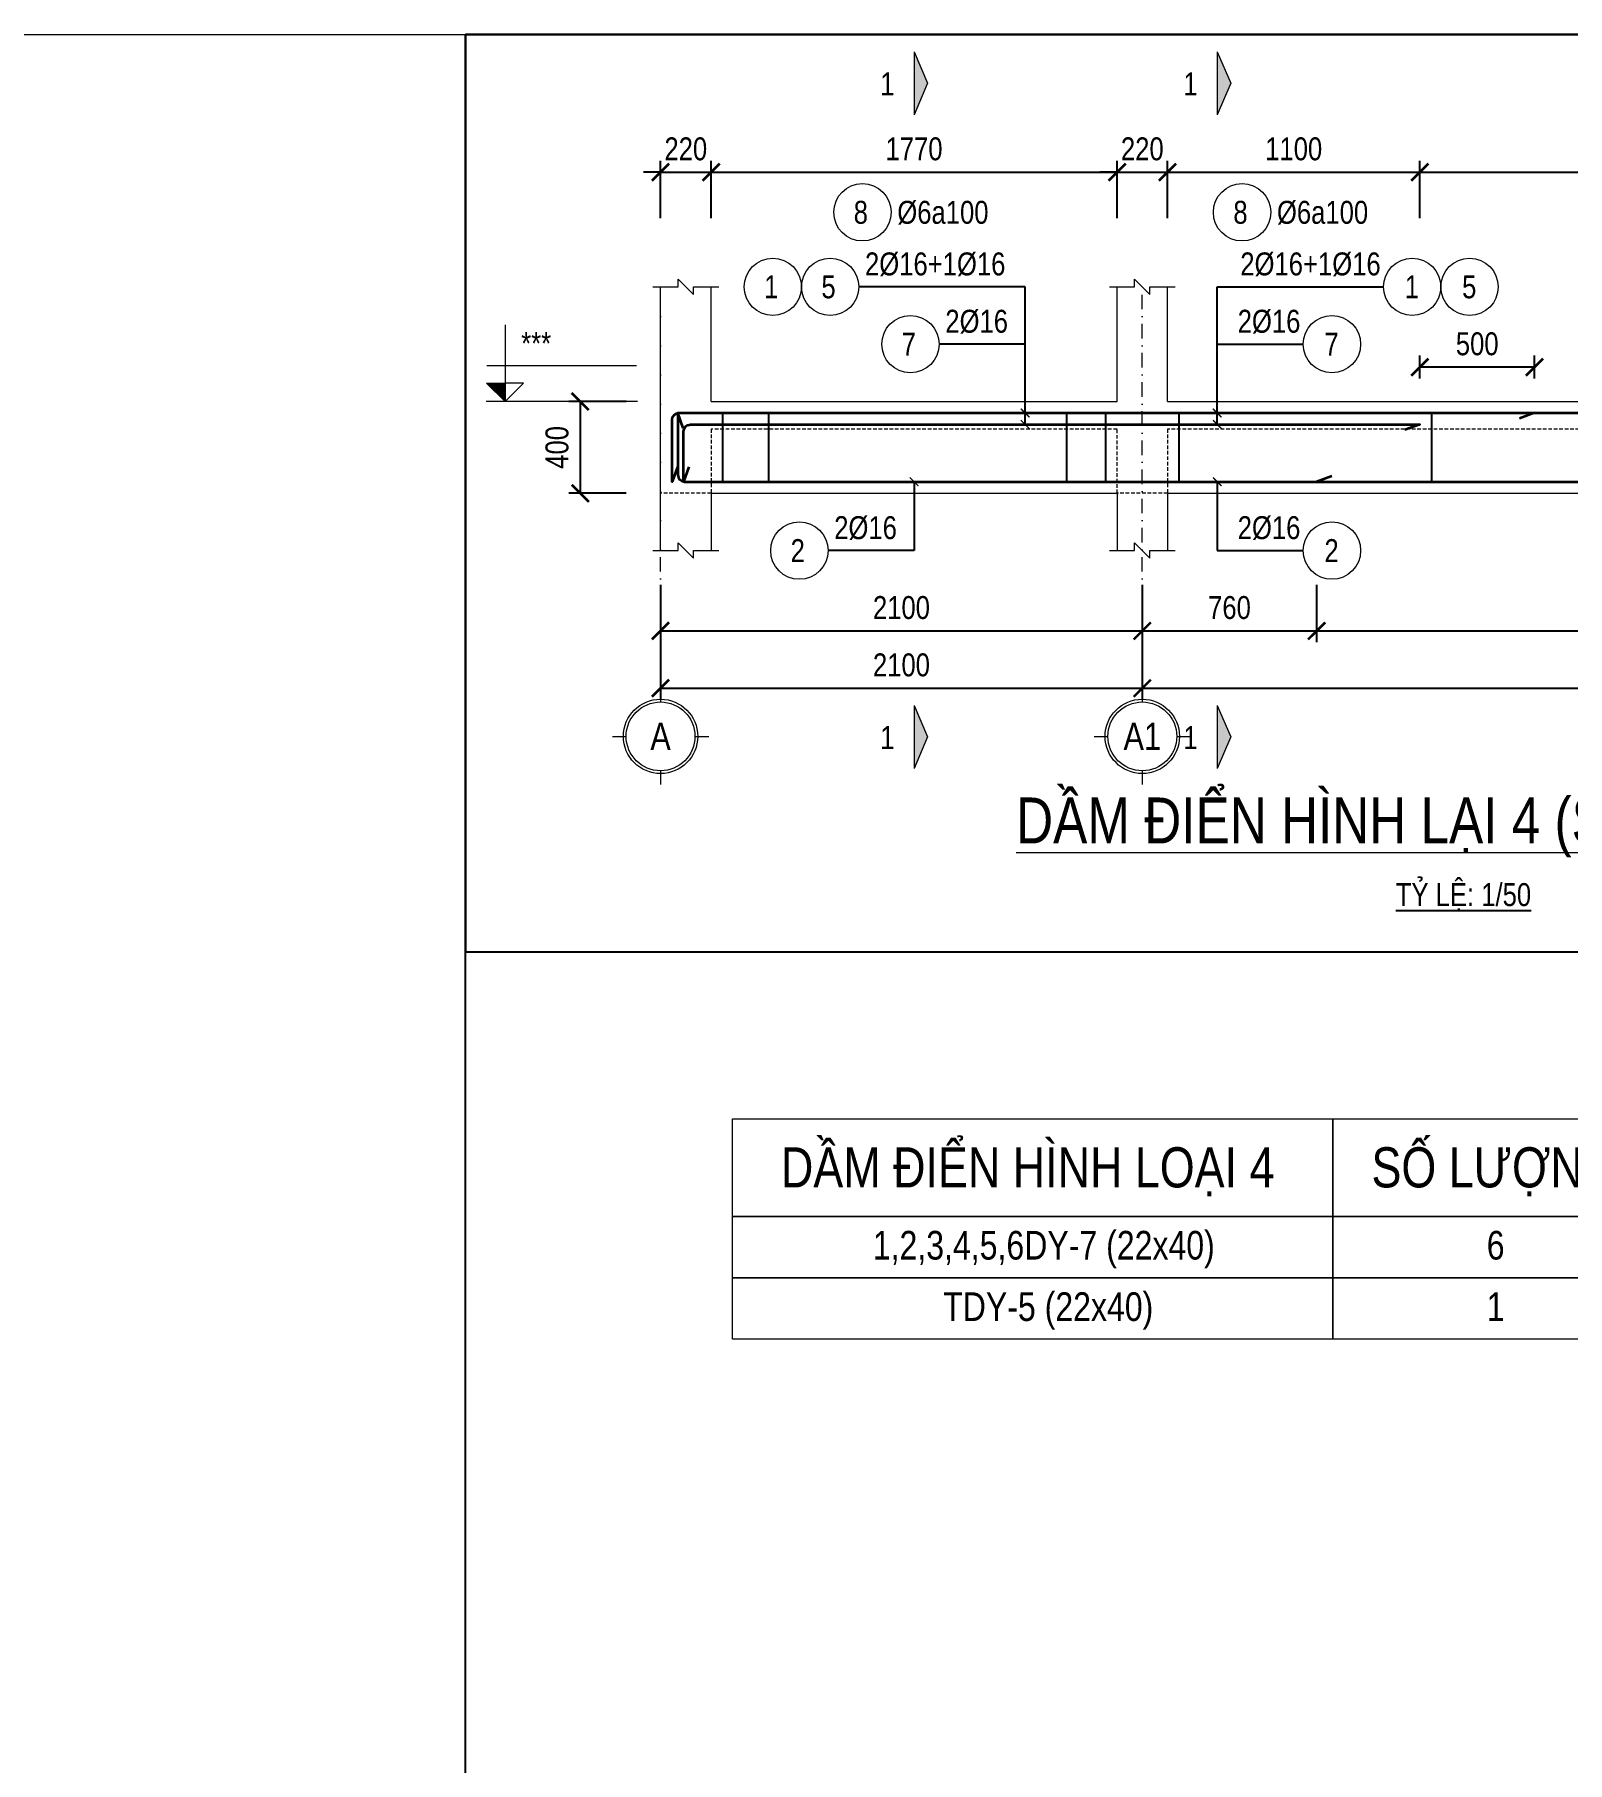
# Model space of a CAD drawing. Extents: x -165145 to 691808, y -202842 to 311040.
# Drawn here: x 335968 to 342651, y -63002 to -55468 of the extents above; entities that cross this region are included whole.
import ezdxf
from ezdxf.enums import TextEntityAlignment as Align

# ---------------------------------------------------------------- set-up
doc = ezdxf.new("R2010")
doc.units = 0
doc.header["$LTSCALE"] = 10
doc.header["$MEASUREMENT"] = 0
doc.linetypes.add('DASHDOT2', pattern=[12.7, 6.35, -3.175, 0, -3.175])
doc.linetypes.add('HIDDEN', pattern=[2.3807, 1.587, -0.7937])
doc.layers.get('0').update_dxf_attribs({"linetype": 'CONTINUOUS'})
doc.layers.get('Defpoints').update_dxf_attribs({"color": 5, "linetype": 'CONTINUOUS'})
for name, color, linetype, lineweight in [('DCE_BaoBeTong', 4, 'CONTINUOUS', 18), ('DCE_Block', 8, 'CONTINUOUS', 9), ('DCE_Dim', 254, 'CONTINUOUS', 9), ('DCE_MCZiCZac', 144, 'CONTINUOUS', 13), ('DCE_NetKhuat', 9, 'HIDDEN', 5), ('Dce_text', 7, 'CONTINUOUS', 13), ('DCE_ThepChu', 1, 'CONTINUOUS', 35), ('DCE_ThepDai', 220, 'CONTINUOUS', 25), ('DCE_Truc', 8, 'DASHDOT2', 13), ('GE_KC_NETMANH', 8, 'CONTINUOUS', 20), ('GE_KC_TEXT', 4, 'CONTINUOUS', 20)]:
    doc.layers.add(name, color=color, linetype=linetype, lineweight=lineweight)
doc.styles.add('Dce_Text', font='arial.ttf', dxfattribs={"width": 0.8})
doc.styles.add('GE_KC-Arial', font='arial.ttf', dxfattribs={"width": 0.75})
doc.dimstyles.new('Dce_208MV', dxfattribs={"dimscale": 25, "dimtxt": 2.5, "dimasz": 1.5, "dimexe": 1, "dimexo": 2, "dimgap": 1, "dimtad": 1, "dimdec": 0, "dimrnd": 5, "dimtxsty": 'Dce_Text', "dimblk": 'ARCHTICK', "dimcen": 2.5, "dimclrd": 8, "dimclre": 8, "dimclrt": 3, "dimadec": 0, "dimazin": 0, "dimtfac": 1, "dimtdec": 0, "dimtix": 1, "dimtmove": 2, "dimatfit": 3, "dimldrblk": 'ARCHTICK', "dimfxl": 1, "dimarcsym": 0})
doc.dimstyles.new('Dce_50MV', dxfattribs={"dimscale": 50, "dimtxt": 2, "dimasz": 1.5, "dimexe": 1, "dimexo": 2, "dimgap": 1, "dimtad": 1, "dimdec": 0, "dimtxsty": 'Dce_Text', "dimblk": 'ARCHTICK', "dimcen": 2.5, "dimclrd": 8, "dimclre": 8, "dimclrt": 3, "dimadec": 0, "dimazin": 0, "dimtfac": 1, "dimtdec": 0, "dimtix": 1, "dimtmove": 2, "dimatfit": 3, "dimldrblk": 'ARCHTICK', "dimfxl": 4, "dimfxlon": 1, "dimarcsym": 0})

# ---------------------------------------------------------------- blocks, each defined once
blk = doc.blocks.new('Dce_KhTenDam')
at = {"color": 255, "linetype": 'ByBlock', "lineweight": -2, "style": 'Dce_Text', "width": 0.8}
blk.add_attdef('TENDAM', text='', height=2, dxfattribs=at).set_placement((0, 0.735), align=Align.CENTER)
at = {"color": 11, "lineweight": 25, "style": 'Dce_Text', "width": 0.8}
blk.add_attdef('TL', text='', height=1, dxfattribs=at).set_placement((0, -1.999), align=Align.CENTER)
blk = doc.blocks.new('Dce_CaoTrinh')
blk.add_hatch(color=256).paths.add_polyline_path([(-11.56, 1.6), (-13.17, 1.6), (-11.56, 0)])
at = {"ltscale": 50}
h = blk.add_hatch(dxfattribs=at)
h.set_pattern_fill('ANSI31', color=8, scale=1.406251, style=0)
h.set_pattern_definition([(45, (-11.5613, 0), (-3.157, 3.157), [])])
h.paths.add_polyline_path([(-11.56, 1.6), (-11.56, 0), (-9.95, 1.6)])
at = {"color": 8, "ltscale": 50}
for p, q in [((-13.15, 3.14), (-0.09, 3.14)), ((0, 0), (-13.2, 0))]:
    blk.add_line(p, q, dxfattribs=at)
for points in [[(-11.56, 6.69), (-11.56, 0)], [(-11.56, 0), (-13.17, 1.6), (-11.56, 1.6)], [(-11.56, 0), (-9.95, 1.6), (-11.56, 1.6)]]:
    blk.add_lwpolyline(points, dxfattribs=at)
at = {"color": 3, "style": 'Dce_Text', "width": 0.8}
blk.add_attdef('CT', (-10.15, 4.07), '', height=2, dxfattribs=at)
blk = doc.blocks.new('Dce_KhTenTruc')
at = {"layer": 'DCE_Block'}
blk.add_circle((0, -3.5), 2.7, dxfattribs=at)
at = {"layer": 'DCE_Block', "color": 3}
blk.add_circle((0, -3.5), 2.5, dxfattribs=at)
at = {"layer": 'DCE_Truc'}
for p, q in [((0, 0), (0, -1)), ((-3.5, -3.5), (-2.5, -3.5)), ((2.5, -3.5), (3.5, -3.5)), ((0, -6), (0, -7))]:
    blk.add_line(p, q, dxfattribs=at)
at = {"layer": 'Dce_text', "color": 2, "style": 'Dce_Text', "width": 0.8}
blk.add_attdef('TRUC', text='', height=2, dxfattribs=at).set_placement((0, -4.5), align=Align.CENTER)
blk = doc.blocks.new('_ArchTick')
at = {"color": 0, "linetype": 'ByBlock', "const_width": 0.15}
blk.add_lwpolyline([(-0.5, -0.5), (0.5, 0.5)], dxfattribs=at)
blk = doc.blocks.new('*D2716')
at = {"layer": 'DCE_Dim', "color": 8, "lineweight": -2, "transparency": 16777216}
for p, q in [((342007.3, -56968.2), (342007.3, -56868.2)), ((342507.3, -56968.2), (342507.3, -56868.2)), ((342507.3, -56918.2), (342007.3, -56918.2))]:
    blk.add_line(p, q, dxfattribs=at)
at = {"layer": 'Defpoints', "color": 0, "transparency": 16777216}
for p in [(342007.3, -56918.2), (342007.3, -57068.2), (342507.3, -57068.2)]:
    blk.add_point(p, dxfattribs=at)
at = {"layer": 'DCE_Dim', "color": 8, "lineweight": -2, "transparency": 16777216, "xscale": 75, "yscale": 75, "zscale": 75, "rotation": 180}
blk.add_blockref('_ArchTick', (342007.3, -56918.2), dxfattribs=at)
at = {"layer": 'DCE_Dim', "color": 8, "lineweight": -2, "transparency": 16777216, "xscale": 75, "yscale": 75, "zscale": 75}
blk.add_blockref('_ArchTick', (342507.3, -56918.2), dxfattribs=at)
at = {"layer": 'DCE_Dim', "color": 3, "transparency": 16777216, "insert": (342257.3, -56817.2), "char_height": 100, "attachment_point": 5, "style": 'Dce_Text'}
blk.add_mtext('500', dxfattribs=at)
blk = doc.blocks.new('*D2717')
at = {"layer": 'DCE_Dim', "color": 8, "lineweight": -2, "transparency": 16777216}
for p, q in [((338547.3, -57068.2), (338297.3, -57068.2)), ((338347.3, -57068.2), (338347.3, -57468.2)), ((338547.3, -57468.2), (338297.3, -57468.2))]:
    blk.add_line(p, q, dxfattribs=at)
at = {"layer": 'Defpoints', "color": 0, "transparency": 16777216}
for p in [(338697.3, -57068.2), (338347.3, -57468.2), (338697.3, -57468.2)]:
    blk.add_point(p, dxfattribs=at)
at = {"layer": 'DCE_Dim', "color": 8, "lineweight": -2, "transparency": 16777216, "xscale": 75, "yscale": 75, "zscale": 75}
for p, rotation in [((338347.3, -57068.2), 90), ((338347.3, -57468.2), 270)]:
    blk.add_blockref('_ArchTick', p, dxfattribs=dict(at, rotation=rotation))
at = {"layer": 'DCE_Dim', "color": 3, "transparency": 16777216, "insert": (338246.2, -57268.2), "char_height": 100, "attachment_point": 5, "rotation": 90, "style": 'Dce_Text'}
blk.add_mtext('400', dxfattribs=at)
blk = doc.blocks.new('*D2718')
at = {"layer": 'DCE_Dim', "color": 8, "lineweight": -2, "transparency": 16777216}
for p, q in [((338697.3, -58118.2), (338697.3, -58368.2)), ((340797.3, -58118.2), (340797.3, -58368.2)), ((338697.3, -58318.2), (340797.3, -58318.2))]:
    blk.add_line(p, q, dxfattribs=at)
at = {"layer": 'Defpoints', "color": 0, "transparency": 16777216}
for p in [(338697.3, -57718.2), (340797.3, -57718.2), (340797.3, -58318.2)]:
    blk.add_point(p, dxfattribs=at)
at = {"layer": 'DCE_Dim', "color": 8, "lineweight": -2, "transparency": 16777216, "xscale": 75, "yscale": 75, "zscale": 75, "rotation": 180}
blk.add_blockref('_ArchTick', (338697.3, -58318.2), dxfattribs=at)
at = {"layer": 'DCE_Dim', "color": 8, "lineweight": -2, "transparency": 16777216, "xscale": 75, "yscale": 75, "zscale": 75}
blk.add_blockref('_ArchTick', (340797.3, -58318.2), dxfattribs=at)
at = {"layer": 'DCE_Dim', "color": 3, "transparency": 16777216, "insert": (339747.3, -58217.2), "char_height": 100, "attachment_point": 5, "style": 'Dce_Text'}
blk.add_mtext('2100', dxfattribs=at)
blk = doc.blocks.new('*D2719')
at = {"layer": 'DCE_Dim', "color": 8, "lineweight": -2, "transparency": 16777216}
for p, q in [((338697.3, -57868.2), (338697.3, -58118.2)), ((340797.3, -57868.2), (340797.3, -58118.2)), ((338697.3, -58068.2), (340797.3, -58068.2))]:
    blk.add_line(p, q, dxfattribs=at)
at = {"layer": 'Defpoints', "color": 0, "transparency": 16777216}
for p in [(338697.3, -57718.2), (340797.3, -57718.2), (340797.3, -58068.2)]:
    blk.add_point(p, dxfattribs=at)
at = {"layer": 'DCE_Dim', "color": 8, "lineweight": -2, "transparency": 16777216, "xscale": 75, "yscale": 75, "zscale": 75, "rotation": 180}
blk.add_blockref('_ArchTick', (338697.3, -58068.2), dxfattribs=at)
at = {"layer": 'DCE_Dim', "color": 8, "lineweight": -2, "transparency": 16777216, "xscale": 75, "yscale": 75, "zscale": 75}
blk.add_blockref('_ArchTick', (340797.3, -58068.2), dxfattribs=at)
at = {"layer": 'DCE_Dim', "color": 3, "transparency": 16777216, "insert": (339747.3, -57967.2), "char_height": 100, "attachment_point": 5, "style": 'Dce_Text'}
blk.add_mtext('2100', dxfattribs=at)
blk = doc.blocks.new('*D2720')
at = {"layer": 'DCE_Dim', "color": 8, "lineweight": -2, "transparency": 16777216}
for p, q in [((340797.3, -58118.2), (340797.3, -58368.2)), ((345697.3, -58118.2), (345697.3, -58368.2)), ((340797.3, -58318.2), (345697.3, -58318.2))]:
    blk.add_line(p, q, dxfattribs=at)
at = {"layer": 'Defpoints', "color": 0, "transparency": 16777216}
for p in [(340797.3, -57718.2), (345697.3, -57718.2), (345697.3, -58318.2)]:
    blk.add_point(p, dxfattribs=at)
at = {"layer": 'DCE_Dim', "color": 8, "lineweight": -2, "transparency": 16777216, "xscale": 75, "yscale": 75, "zscale": 75, "rotation": 180}
blk.add_blockref('_ArchTick', (340797.3, -58318.2), dxfattribs=at)
at = {"layer": 'DCE_Dim', "color": 8, "lineweight": -2, "transparency": 16777216, "xscale": 75, "yscale": 75, "zscale": 75}
blk.add_blockref('_ArchTick', (345697.3, -58318.2), dxfattribs=at)
at = {"layer": 'DCE_Dim', "color": 3, "transparency": 16777216, "insert": (343247.3, -58217.2), "char_height": 100, "attachment_point": 5, "style": 'Dce_Text'}
blk.add_mtext('4900', dxfattribs=at)
blk = doc.blocks.new('*D2721')
at = {"layer": 'DCE_Dim', "color": 8, "lineweight": -2, "transparency": 16777216}
for p, q in [((340797.3, -57868.2), (340797.3, -58118.2)), ((341557.3, -57868.2), (341557.3, -58118.2)), ((340797.3, -58068.2), (341557.3, -58068.2))]:
    blk.add_line(p, q, dxfattribs=at)
at = {"layer": 'Defpoints', "color": 0, "transparency": 16777216}
for p in [(340797.3, -57718.2), (341557.3, -57718.2), (341557.3, -58068.2)]:
    blk.add_point(p, dxfattribs=at)
at = {"layer": 'DCE_Dim', "color": 8, "lineweight": -2, "transparency": 16777216, "xscale": 75, "yscale": 75, "zscale": 75, "rotation": 180}
blk.add_blockref('_ArchTick', (340797.3, -58068.2), dxfattribs=at)
at = {"layer": 'DCE_Dim', "color": 8, "lineweight": -2, "transparency": 16777216, "xscale": 75, "yscale": 75, "zscale": 75}
blk.add_blockref('_ArchTick', (341557.3, -58068.2), dxfattribs=at)
at = {"layer": 'DCE_Dim', "color": 3, "transparency": 16777216, "insert": (341177.3, -57967.2), "char_height": 100, "attachment_point": 5, "style": 'Dce_Text'}
blk.add_mtext('760', dxfattribs=at)
blk = doc.blocks.new('*D2722')
at = {"layer": 'DCE_Dim', "color": 8, "lineweight": -2, "transparency": 16777216}
for p, q in [((341557.3, -57868.2), (341557.3, -58118.2)), ((344647.3, -57868.2), (344647.3, -58118.2)), ((341557.3, -58068.2), (344647.3, -58068.2))]:
    blk.add_line(p, q, dxfattribs=at)
at = {"layer": 'Defpoints', "color": 0, "transparency": 16777216}
for p in [(341557.3, -57718.2), (344647.3, -57718.2), (344647.3, -58068.2)]:
    blk.add_point(p, dxfattribs=at)
at = {"layer": 'DCE_Dim', "color": 8, "lineweight": -2, "transparency": 16777216, "xscale": 75, "yscale": 75, "zscale": 75, "rotation": 180}
blk.add_blockref('_ArchTick', (341557.3, -58068.2), dxfattribs=at)
at = {"layer": 'DCE_Dim', "color": 8, "lineweight": -2, "transparency": 16777216, "xscale": 75, "yscale": 75, "zscale": 75}
blk.add_blockref('_ArchTick', (344647.3, -58068.2), dxfattribs=at)
at = {"layer": 'DCE_Dim', "color": 3, "transparency": 16777216, "insert": (343102.3, -57967.2), "char_height": 100, "attachment_point": 5, "style": 'Dce_Text'}
blk.add_mtext('3090', dxfattribs=at)
blk = doc.blocks.new('*D2725')
at = {"layer": 'DCE_Dim', "color": 8, "lineweight": -2, "transparency": 16777216}
for p, q in [((338697.3, -56268.2), (338697.3, -56018.2)), ((338917.3, -56268.2), (338917.3, -56018.2)), ((338697.3, -56068.2), (338622.3, -56068.2)), ((338697.3, -56068.2), (338917.3, -56068.2)), ((338917.3, -56068.2), (338992.3, -56068.2))]:
    blk.add_line(p, q, dxfattribs=at)
at = {"layer": 'Defpoints', "color": 0, "transparency": 16777216}
for p in [(338917.3, -56068.2), (338697.3, -56568.2), (338917.3, -56568.2)]:
    blk.add_point(p, dxfattribs=at)
at = {"layer": 'DCE_Dim', "color": 8, "lineweight": -2, "transparency": 16777216, "xscale": 75, "yscale": 75, "zscale": 75}
blk.add_blockref('_ArchTick', (338697.3, -56068.2), dxfattribs=at)
at = {"layer": 'DCE_Dim', "color": 8, "lineweight": -2, "transparency": 16777216, "xscale": 75, "yscale": 75, "zscale": 75, "rotation": 180}
blk.add_blockref('_ArchTick', (338917.3, -56068.2), dxfattribs=at)
at = {"layer": 'DCE_Dim', "color": 3, "transparency": 16777216, "insert": (338807.3, -55967.2), "char_height": 100, "attachment_point": 5, "style": 'Dce_Text'}
blk.add_mtext('220', dxfattribs=at)
blk = doc.blocks.new('*D2726')
at = {"layer": 'DCE_Dim', "color": 8, "lineweight": -2, "transparency": 16777216}
for p, q in [((338917.3, -56268.2), (338917.3, -56018.2)), ((340687.3, -56268.2), (340687.3, -56018.2)), ((338917.3, -56068.2), (340687.3, -56068.2))]:
    blk.add_line(p, q, dxfattribs=at)
at = {"layer": 'Defpoints', "color": 0, "transparency": 16777216}
for p in [(340687.3, -56068.2), (338917.3, -56568.2), (340687.3, -56568.2)]:
    blk.add_point(p, dxfattribs=at)
at = {"layer": 'DCE_Dim', "color": 8, "lineweight": -2, "transparency": 16777216, "xscale": 75, "yscale": 75, "zscale": 75, "rotation": 180}
blk.add_blockref('_ArchTick', (338917.3, -56068.2), dxfattribs=at)
at = {"layer": 'DCE_Dim', "color": 8, "lineweight": -2, "transparency": 16777216, "xscale": 75, "yscale": 75, "zscale": 75}
blk.add_blockref('_ArchTick', (340687.3, -56068.2), dxfattribs=at)
at = {"layer": 'DCE_Dim', "color": 3, "transparency": 16777216, "insert": (339802.3, -55967.2), "char_height": 100, "attachment_point": 5, "style": 'Dce_Text'}
blk.add_mtext('1770', dxfattribs=at)
blk = doc.blocks.new('Dce_KhtThepDai')
blk.add_circle((-4.5, -3.5), 2.5)
at = {"color": 11, "style": 'Dce_Text', "width": 0.8}
blk.add_attdef('SH', text='', height=2, dxfattribs=at).set_placement((-4.64, -4.5), align=Align.CENTER)
at = {"color": 3, "style": 'Dce_Text', "width": 0.8}
blk.add_attdef('DKVAKC', (-1.46, -4.5), '', height=2, dxfattribs=at)
blk = doc.blocks.new('*D2727')
at = {"layer": 'DCE_Dim', "color": 8, "lineweight": -2, "transparency": 16777216}
for p, q in [((340687.3, -56268.2), (340687.3, -56018.2)), ((340907.3, -56268.2), (340907.3, -56018.2)), ((340687.3, -56068.2), (340612.3, -56068.2)), ((340687.3, -56068.2), (340907.3, -56068.2)), ((340907.3, -56068.2), (340982.3, -56068.2))]:
    blk.add_line(p, q, dxfattribs=at)
at = {"layer": 'Defpoints', "color": 0, "transparency": 16777216}
for p in [(340907.3, -56068.2), (340687.3, -56568.2), (340907.3, -56568.2)]:
    blk.add_point(p, dxfattribs=at)
at = {"layer": 'DCE_Dim', "color": 8, "lineweight": -2, "transparency": 16777216, "xscale": 75, "yscale": 75, "zscale": 75}
blk.add_blockref('_ArchTick', (340687.3, -56068.2), dxfattribs=at)
at = {"layer": 'DCE_Dim', "color": 8, "lineweight": -2, "transparency": 16777216, "xscale": 75, "yscale": 75, "zscale": 75, "rotation": 180}
blk.add_blockref('_ArchTick', (340907.3, -56068.2), dxfattribs=at)
at = {"layer": 'DCE_Dim', "color": 3, "transparency": 16777216, "insert": (340797.3, -55967.2), "char_height": 100, "attachment_point": 5, "style": 'Dce_Text'}
blk.add_mtext('220', dxfattribs=at)
blk = doc.blocks.new('*D2728')
at = {"layer": 'DCE_Dim', "color": 8, "lineweight": -2, "transparency": 16777216}
for p, q in [((340907.3, -56268.2), (340907.3, -56018.2)), ((342007.3, -56268.2), (342007.3, -56018.2)), ((340907.3, -56068.2), (342007.3, -56068.2))]:
    blk.add_line(p, q, dxfattribs=at)
at = {"layer": 'Defpoints', "color": 0, "transparency": 16777216}
for p in [(342007.3, -56068.2), (340907.3, -56568.2), (342007.3, -56568.2)]:
    blk.add_point(p, dxfattribs=at)
at = {"layer": 'DCE_Dim', "color": 8, "lineweight": -2, "transparency": 16777216, "xscale": 75, "yscale": 75, "zscale": 75, "rotation": 180}
blk.add_blockref('_ArchTick', (340907.3, -56068.2), dxfattribs=at)
at = {"layer": 'DCE_Dim', "color": 8, "lineweight": -2, "transparency": 16777216, "xscale": 75, "yscale": 75, "zscale": 75}
blk.add_blockref('_ArchTick', (342007.3, -56068.2), dxfattribs=at)
at = {"layer": 'DCE_Dim', "color": 3, "transparency": 16777216, "insert": (341457.3, -55967.2), "char_height": 100, "attachment_point": 5, "style": 'Dce_Text'}
blk.add_mtext('1100', dxfattribs=at)
blk = doc.blocks.new('*D2729')
at = {"layer": 'DCE_Dim', "color": 8, "lineweight": -2, "transparency": 16777216}
for p, q in [((342007.3, -56268.2), (342007.3, -56018.2)), ((344197.3, -56268.2), (344197.3, -56018.2)), ((342007.3, -56068.2), (344197.3, -56068.2))]:
    blk.add_line(p, q, dxfattribs=at)
at = {"layer": 'Defpoints', "color": 0, "transparency": 16777216}
for p in [(344197.3, -56068.2), (342007.3, -56568.2), (344197.3, -56568.2)]:
    blk.add_point(p, dxfattribs=at)
at = {"layer": 'DCE_Dim', "color": 8, "lineweight": -2, "transparency": 16777216, "xscale": 75, "yscale": 75, "zscale": 75, "rotation": 180}
blk.add_blockref('_ArchTick', (342007.3, -56068.2), dxfattribs=at)
at = {"layer": 'DCE_Dim', "color": 8, "lineweight": -2, "transparency": 16777216, "xscale": 75, "yscale": 75, "zscale": 75}
blk.add_blockref('_ArchTick', (344197.3, -56068.2), dxfattribs=at)
at = {"layer": 'DCE_Dim', "color": 3, "transparency": 16777216, "insert": (343102.3, -55967.2), "char_height": 100, "attachment_point": 5, "style": 'Dce_Text'}
blk.add_mtext('2190', dxfattribs=at)
blk = doc.blocks.new('DCE_MatCatA')
blk.add_hatch(color=3).paths.add_polyline_path([(0, 5.5), (0, 0), (1.18, 2.75)])
at = {"color": 3}
for p, q in [((0, 5.5), (0, 0)), ((0, 5.5), (1.18, 2.75)), ((1.18, 2.75), (0, 0))]:
    blk.add_line(p, q, dxfattribs=at)
at = {"color": 11, "style": 'Dce_Text', "width": 0.8}
blk.add_attdef('1', text='', height=2, dxfattribs=at).set_placement((-2.33, 1.7), align=Align.CENTER)
blk = doc.blocks.new('Dce_KhtThepLop1Trai')
for centre in [(-7.5, 0), (-2.5, 0)]:
    blk.add_circle(centre, 2.5)
at = {"color": 3, "style": 'Dce_Text', "width": 0.8}
blk.add_attdef('DKVAKC', (0.54, 1), '', height=2, dxfattribs=at)
at = {"color": 11, "style": 'Dce_Text', "width": 0.8}
for tag, p in [('SH', (-7.64, -1)), ('SH2', (-2.64, -1))]:
    blk.add_attdef(tag, text='', height=2, dxfattribs=at).set_placement(p, align=Align.CENTER)
blk = doc.blocks.new('Dce_KhtMcThepChu')
blk.add_circle((-2.5, 0), 2.5)
at = {"color": 3, "style": 'Dce_Text', "width": 0.8}
blk.add_attdef('DKVAKC', (0.54, 1), '', height=2, dxfattribs=at)
at = {"color": 11, "style": 'Dce_Text', "width": 0.8}
blk.add_attdef('SH', text='', height=2, dxfattribs=at).set_placement((-2.64, -1), align=Align.CENTER)
blk = doc.blocks.new('Dce_KhtThepLop1Phai')
for centre in [(2.5, 0), (7.5, 0)]:
    blk.add_circle(centre, 2.5)
at = {"color": 3, "style": 'Dce_Text', "width": 0.8}
blk.add_attdef('DKVAKC', text='', height=2, dxfattribs=at).set_placement((-0.25, 1), align=Align.RIGHT)
at = {"color": 11, "style": 'Dce_Text', "width": 0.8}
for tag, p in [('SH', (2.47, -1)), ('SH2', (7.47, -1))]:
    blk.add_attdef(tag, text='', height=2, dxfattribs=at).set_placement(p, align=Align.CENTER)
blk = doc.blocks.new('Dce_KhtMcThepTangCuong')
blk.add_circle((2.5, 0), 2.5)
at = {"color": 3, "style": 'Dce_Text', "width": 0.8}
blk.add_attdef('DKVAKC', text='', height=2, dxfattribs=at).set_placement((-0.25, 1), align=Align.RIGHT)
at = {"color": 11, "style": 'Dce_Text', "width": 0.8}
blk.add_attdef('SH', text='', height=2, dxfattribs=at).set_placement((2.47, -1), align=Align.CENTER)

msp = doc.modelspace()

# ---------------------------------------------------------------- linework, layer by layer
at = {"layer": 'DCE_BaoBeTong'}
for points in [[(338697.26224, -57718.24154), (338697.26224, -56568.24154)], [(338917.26224, -57068.24154), (338917.26224, -56568.24154)], [(340687.26224, -57068.24154), (340687.26224, -56568.24154)], [(340907.26224, -57068.24154), (340907.26224, -56568.24154)], [(338917.26224, -57068.24154), (340687.26224, -57068.24154)], [(340907.26224, -57068.24154), (345297.26224, -57068.24154)], [(338917.26224, -57468.24154), (340687.26224, -57468.24154)], [(338917.26224, -57468.24154), (338917.26224, -57718.24154)], [(340687.26224, -57468.24154), (340687.26224, -57718.24154)], [(340907.26224, -57468.24154), (345297.26224, -57468.24154)], [(340907.26224, -57468.24154), (340907.26224, -57718.24154)]]:
    msp.add_lwpolyline(points, dxfattribs=at)
at = {"layer": 'DCE_MCZiCZac'}
for points in [[(338663.92891, -56568.24154), (338773.92891, -56568.24154), (338773.92891, -56534.90821), (338840.59558, -56601.57488), (338840.59558, -56568.24154), (338950.59558, -56568.24154)], [(340653.92891, -56568.24154), (340763.92891, -56568.24154), (340763.92891, -56534.90821), (340830.59558, -56601.57488), (340830.59558, -56568.24154), (340940.59558, -56568.24154)], [(338663.92891, -57718.24154), (338773.92891, -57718.24154), (338773.92891, -57684.90821), (338840.59558, -57751.57488), (338840.59558, -57718.24154), (338950.59558, -57718.24154)], [(340653.92891, -57718.24154), (340763.92891, -57718.24154), (340763.92891, -57684.90821), (340830.59558, -57751.57488), (340830.59558, -57718.24154), (340940.59558, -57718.24154)]]:
    msp.add_lwpolyline(points, dxfattribs=at)
at = {"layer": 'DCE_NetKhuat'}
msp.add_lwpolyline([(345697.26224, -57188.24154), (345697.26224, -57468.24154), (345297.26224, -57468.24154), (345297.26224, -57188.24154), (340907.26224, -57188.24154), (340907.26224, -57468.24154), (340687.26224, -57468.24154), (340687.26224, -57188.24154), (338917.26224, -57188.24154), (338917.26224, -57468.24154), (338697.26224, -57468.24154), (338697.26224, -57188.24154)], dxfattribs=at)
at = {"layer": 'DCE_ThepChu'}
for points in [[(338771.20365, -57352.46306), (338747.26224, -57418.24154), (338747.26224, -57148.24154, -0.3926990817), (338777.26224, -57118.24154), (345617.26224, -57118.24154, -0.3926990817), (345647.26224, -57148.24154), (345647.26224, -57408.24154), (345623.32083, -57342.46306)], [(338771.20365, -57352.46306), (338747.26224, -57418.24154), (338747.26224, -57148.24154, -0.3926990817), (338777.26224, -57118.24154), (342507.26224, -57118.24154), (342441.48376, -57142.18295)], [(338796.20365, -57184.02003), (338772.26224, -57118.24154), (338772.26224, -57388.24154, 0.3926990817), (338802.26224, -57418.24154), (345592.26224, -57418.24154, 0.3926990817), (345622.26224, -57388.24154), (345622.26224, -57183.24154), (345598.32083, -57249.02003)], [(338821.20365, -57352.46306), (338797.26224, -57418.24154), (338797.26224, -57198.24154, -0.3926990817), (338827.26224, -57168.24154), (342007.26224, -57168.24154), (341941.48376, -57192.18295)]]:
    msp.add_lwpolyline(points, format="xyb", dxfattribs=at)
msp.add_lwpolyline([(341623.04073, -57394.30013), (341557.26224, -57418.24154), (344647.26224, -57418.24154), (344581.48376, -57394.30013)], dxfattribs=at)
at = {"layer": 'DCE_ThepDai'}
for points in [[(338967.26224, -57118.24154), (338967.26224, -57418.24154)], [(339167.26224, -57118.24154), (339167.26224, -57418.24154)], [(340467.26224, -57118.24154), (340467.26224, -57418.24154)], [(340637.26224, -57118.24154), (340637.26224, -57418.24154)], [(340957.26224, -57118.24154), (340957.26224, -57418.24154)], [(342057.26224, -57118.24154), (342057.26224, -57418.24154)]]:
    msp.add_lwpolyline(points, dxfattribs=at)
at = {"layer": 'DCE_Truc'}
for points in [[(338697.26224, -58318.24154), (338697.26224, -56568.24154)], [(340797.26224, -58318.24154), (340797.26224, -56568.24154)]]:
    msp.add_lwpolyline(points, dxfattribs=at)
at = {"layer": 'Defpoints'}
for points in [[(337847.26224, -55468.24154), (355959.76224, -55468.24154), (355959.76224, -70535.74154), (337847.26224, -70535.74154)], [(337847.26224, -55468.24154), (337847.26224, -59468.24154), (346047.26224, -59468.24154), (346047.26224, -55468.24154)]]:
    msp.add_lwpolyline(points, close=True, dxfattribs=at)
at = {"layer": 'GE_KC_NETMANH'}
msp.add_line((174130.40086, -55468.24154), (385223.40086, -55468.24154), dxfattribs=at)
for points in [[(339011.1589, -60195.84768), (341628.22517, -60195.84768), (341628.22517, -60621.10192), (339011.1589, -60621.10192)], [(341628.22517, -60195.84768), (343005.2225, -60195.84768), (343005.2225, -60621.10192), (341628.22517, -60621.10192)], [(339011.1589, -60621.10192), (341628.22517, -60621.10192), (341628.22517, -60888.77597), (339011.1589, -60888.77597)], [(341628.22517, -60621.10192), (343005.2225, -60621.10192), (343005.2225, -60888.77597), (341628.22517, -60888.77597)], [(339011.1589, -60888.77597), (341628.22517, -60888.77597), (341628.22517, -61156.45002), (339011.1589, -61156.45002)], [(341628.22517, -60888.77597), (343005.2225, -60888.77597), (343005.2225, -61156.45002), (341628.22517, -61156.45002)]]:
    msp.add_lwpolyline(points, close=True, dxfattribs=at)

# ---------------------------------------------------------------- block references
at = {"layer": 'DCE_Block'}
for name, p, xscale, yscale, zscale, values in [('DCE_MatCatA', (339802.26224, -55818.24154), 50, 50, 50, {'1': '1'}), ('DCE_MatCatA', (341123.92891, -55818.24154), 50, 50, 50, {'1': '1'}), ('Dce_KhtThepDai', (339802.26224, -56068.24154), 50, 50, 50, {'DKVAKC': '%%c6a100', 'SH': '8'}), ('Dce_KhtThepDai', (341457.26224, -56068.24154), 50, 50, 50, {'DKVAKC': '%%c6a100', 'SH': '8'}), ('Dce_KhtThepLop1Trai', (339561.52339, -56568.24154), 50, 50, 50, {'DKVAKC': '2%%c16+1%%c16', 'SH2': '5', 'SH': '1'}), ('Dce_KhtThepLop1Phai', (341848.92891, -56568.24154), 50, 50, 50, {'SH2': '5', 'DKVAKC': '2%%c16+1%%c16', 'SH': '1'}), ('Dce_KhtMcThepChu', (339911.52339, -56818.24154), 50, 50, 50, {'DKVAKC': '2%%c16', 'SH': '7'}), ('Dce_KhtMcThepTangCuong', (341498.92891, -56818.24154), 50, 50, 50, {'SH': '7', 'DKVAKC': '2%%c16'}), ('Dce_CaoTrinh', (338597.26224, -57068.24154), 50, 50, 50, {'CT': '***  '}), ('Dce_KhtMcThepChu', (339427.26224, -57718.24154), 50, 50, 50, {'DKVAKC': '2%%c16', 'SH': '2'}), ('Dce_KhtMcThepTangCuong', (341498.92891, -57718.24154), 50, 50, 50, {'SH': '2', 'DKVAKC': '2%%c16'}), ('DCE_MatCatA', (339802.26224, -58668.24154), 50, 50, 50, {'1': '1'}), ('DCE_MatCatA', (341123.92891, -58668.24154), 50, 50, 50, {'1': '1'}), ('Dce_KhTenDam', (342197.26224, -59068.24154), 100, 100, 100, {'TENDAM': '%%uDẦM ĐIỂN HÌNH LẠI 4 (SL=7; L=7000)', 'TL': '%%UTỶ LỆ: 1/50'})]:
    msp.add_blockref(name, p, dxfattribs=dict(at, xscale=xscale, yscale=yscale, zscale=zscale)).add_auto_attribs(values)
at = {"layer": 'DCE_Truc', "xscale": 60, "yscale": 60, "zscale": 60}
for p, values in [((338697.26224, -58318.24154), {'TRUC': 'A'}), ((340797.26224, -58318.24154), {'TRUC': 'A1'})]:
    msp.add_blockref('Dce_KhTenTruc', p, dxfattribs=at).add_auto_attribs(values)

# ---------------------------------------------------------------- texts
at = {"layer": 'GE_KC_TEXT', "color": 4, "style": 'GE_KC-Arial', "width": 0.8}
for s, height, p in [('DẦM ĐIỂN HÌNH LOẠI 4', 175, (340297.77241, -60494.81716)), ('SỐ LƯỢNG', 175, (342333.09745, -60494.81716)), ('1,2,3,4,5,6DY-7 (22x40) ', 125, (340387.25388, -60809.41803)), ('6', 125, (342337.64223, -60809.41803)), ('TDY-5 (22x40)', 125, (340387.25388, -61077.09208)), ('1', 125, (342337.64223, -61077.09208))]:
    msp.add_text(s, height=height, dxfattribs=at).set_placement(p, align=Align.CENTER)

# ---------------------------------------------------------------- dimensions: what is measured, and where the dimension line sits
at = {"layer": 'DCE_Dim'}
for base, p1, p2, picture, middle in [((338917.26224, -56068.24154), (338697.26224, -56568.24154), (338917.26224, -56568.24154), '*D2725', (338807.26224, -55967.18424)), ((340687.26224, -56068.24154), (338917.26224, -56568.24154), (340687.26224, -56568.24154), '*D2726', (339802.26224, -55967.18424)), ((340907.26224, -56068.24154), (340687.26224, -56568.24154), (340907.26224, -56568.24154), '*D2727', (340797.26224, -55967.18424)), ((342007.26224, -56068.24154), (340907.26224, -56568.24154), (342007.26224, -56568.24154), '*D2728', (341457.26224, -55967.18424)), ((344197.26224, -56068.24154), (342007.26224, -56568.24154), (344197.26224, -56568.24154), '*D2729', (343102.26224, -55967.18424)), ((342007.26224, -56918.24154), (342507.26224, -57068.24154), (342007.26224, -57068.24154), '*D2716', (342257.26224, -56817.18424)), ((340797.26224, -58318.24154), (338697.26224, -57718.24154), (340797.26224, -57718.24154), '*D2718', (339747.26224, -58217.18424)), ((340797.26224, -58068.24154), (338697.26224, -57718.24154), (340797.26224, -57718.24154), '*D2719', (339747.26224, -57967.18424)), ((345697.26224, -58318.24154), (340797.26224, -57718.24154), (345697.26224, -57718.24154), '*D2720', (343247.26224, -58217.18424)), ((341557.26224, -58068.24154), (340797.26224, -57718.24154), (341557.26224, -57718.24154), '*D2721', (341177.26224, -57967.18424)), ((344647.26224, -58068.24154), (341557.26224, -57718.24154), (344647.26224, -57718.24154), '*D2722', (343102.26224, -57967.15014))]:
    dim = msp.add_linear_dim(base=base, p1=p1, p2=p2, dimstyle='Dce_50MV', dxfattribs=at)
    dim.commit()
    dim.dimension.update_dxf_attribs({"geometry": picture, "text_midpoint": middle})
dim = msp.add_linear_dim(base=(338347.26224, -57468.24154), p1=(338697.26224, -57068.24154), p2=(338697.26224, -57468.24154), angle=90, dimstyle='Dce_50MV', dxfattribs=at)
dim.commit()
dim.dimension.update_dxf_attribs({"geometry": '*D2717', "text_midpoint": (338246.20494, -57268.24154)})

# ---------------------------------------------------------------- leaders
at = {"layer": 'DCE_Block'}
for points in [[(340286.52339, -57118.24154), (340286.52339, -56568.24154), (339561.52339, -56568.24154)], [(341123.92891, -57118.24154), (341123.92891, -56568.24154), (341848.92891, -56568.24154)], [(340286.52339, -57168.24154), (340286.52339, -56818.24154), (339911.52339, -56818.24154)], [(341123.92891, -57168.24154), (341123.92891, -56818.24154), (341498.92891, -56818.24154)], [(339802.26224, -57418.24154), (339802.26224, -57718.24154), (339427.26224, -57718.24154)], [(341123.92891, -57418.24154), (341123.92891, -57718.24154), (341498.92891, -57718.24154)]]:
    msp.add_leader(points, dimstyle='Dce_208MV', dxfattribs=at)

doc.saveas('drawing.dxf')
